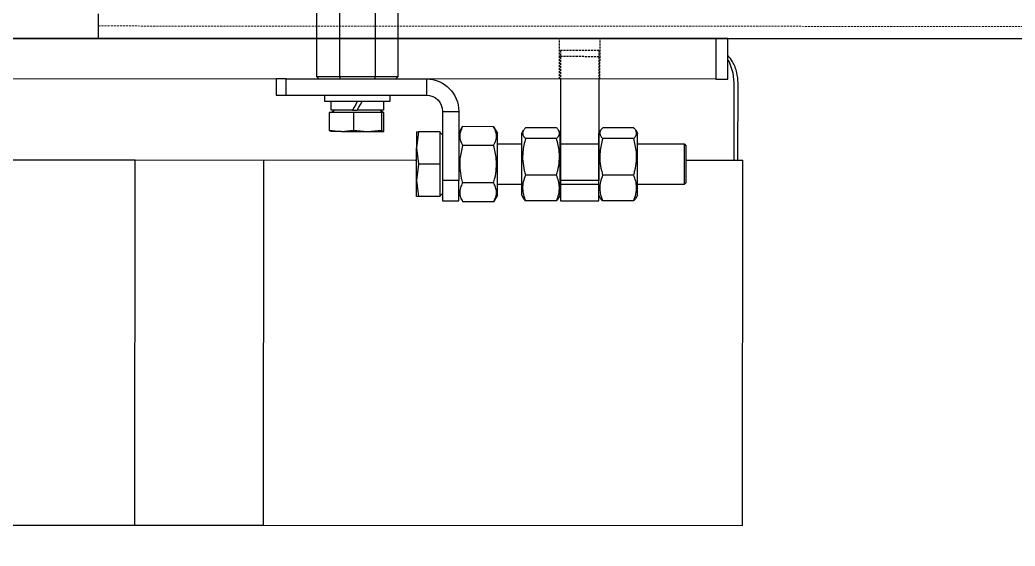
# Model space of a CAD drawing. Header units: millimetres. Extents: x 845401 to 948039, y 511594 to 550263.
# Drawn here: x 908314.6 to 908559.7, y 535886.7 to 536016.4 of the extents above; entities that cross this region are included whole.
import ezdxf

# ---------------------------------------------------------------- set-up
doc = ezdxf.new("R2010")
doc.units = ezdxf.units.MM
doc.linetypes.add('DASHED', pattern=[0.75, 0.5, -0.25])
for name, color, linetype in [('00', 7, 'Continuous'), ('1轮廓实线层', 7, 'Continuous'), ('4虚线层', 6, 'DASHED')]:
    doc.layers.add(name, color=color, linetype=linetype)
doc.layers.add('A-剖-0.10mm.......SECT-L01', color=255, linetype='Continuous', lineweight=18)
doc.layers.add('物流设备', color=7, linetype='Continuous', lineweight=5)

# ---------------------------------------------------------------- blocks, each defined once
blk = doc.blocks.new('JTB1')
at = {"color": 7, "linetype": 'Continuous', "lineweight": 25}
for p, q in [((2960.08, 887.08), (2970.08, 887.08)), ((2960.08, 884.08), (2960.08, 887.08)), ((2970.08, 887.08), (2970.08, 884.08)), ((2970.08, 884.08), (2960.08, 884.08)), ((2960.08, 884.08), (2960.08, 701.08)), ((2970.08, 884.08), (2970.08, 701.08)), ((2930.08, 845.83), (2930.08, 855.33)), ((2930.08, 855.33), (2935.08, 855.33)), ((2935.08, 855.33), (2935.08, 845.83)), ((2960.08, 855.33), (2935.08, 855.33)), ((2935.08, 845.83), (2930.08, 845.83)), ((2960.08, 845.83), (2935.08, 845.83))]:
    blk.add_line(p, q, dxfattribs=at)
at = {"layer": '4虚线层'}
for p, q in [((2960.08, 855.58), (2970.08, 855.58)), ((2967.08, 855.33), (2960.08, 855.33)), ((2965.58, 855.33), (2965.58, 845.83)), ((2967.08, 855.33), (2967.08, 845.83)), ((2967.08, 845.83), (2960.08, 845.83)), ((2960.08, 845.58), (2970.08, 845.58))]:
    blk.add_line(p, q, dxfattribs=at)
blk = doc.blocks.new('*U100478')
at = {"color": 7, "linetype": 'Continuous', "lineweight": 25}
for p, q in [((-1960.69, 432.92), (-1960.69, 392.52)), ((-1940.69, 392.52), (-1940.69, 432.92)), ((-1955.05, 422.02), (-1955.05, 392.52)), ((-1946.33, 422.02), (-1946.33, 392.52)), ((-1886.94, 402.02), (-1886.94, 408.02)), ((-1886.94, 402.02), (-3021.69, 402.02)), ((-1960.69, 392.52), (-1960.19, 392.02)), ((-1960.69, 392.52), (-1955.05, 392.52)), ((-1955.05, 392.52), (-1946.33, 392.52)), ((-1946.33, 392.52), (-1940.69, 392.52)), ((-1941.19, 392.02), (-1940.69, 392.52)), ((-1967.69, 392.02), (-1967.69, 388.02)), ((-1933.19, 392.02), (-1967.69, 392.02)), ((-1954.93, 392.02), (-1960.19, 392.02)), ((-1946.45, 392.02), (-1954.93, 392.02)), ((-1941.19, 392.02), (-1946.45, 392.02)), ((-1933.19, 388.02), (-1933.19, 392.02)), ((-1933.19, 392.02), (-1930.69, 392.02)), ((-1930.69, 392.02), (-1930.69, 388.02)), ((-1933.19, 388.02), (-1967.69, 388.02)), ((-1958.69, 388.02), (-1958.69, 386.42)), ((-1942.69, 386.42), (-1942.69, 388.02)), ((-1930.69, 388.02), (-1933.19, 388.02)), ((-1958.69, 386.42), (-1958.38, 386.42)), ((-1958.38, 386.42), (-1942.69, 386.42)), ((-1957.13, 386.42), (-1957.13, 384.32)), ((-1944.25, 384.32), (-1944.25, 386.42)), ((-1971.69, 384.02), (-1975.69, 384.02)), ((-1975.69, 384.02), (-1975.69, 367.02)), ((-1971.69, 384.02), (-1971.69, 367.02)), ((-1957.24, 383.72), (-1956.68, 383.72)), ((-1957.13, 384.32), (-1950.69, 384.32)), ((-1956.43, 384.32), (-1957.03, 383.72)), ((-1956.68, 383.72), (-1956.68, 379.39)), ((-1956.68, 383.72), (-1949.77, 383.72)), ((-1949.48, 384.32), (-1950.69, 384.32)), ((-1949.77, 383.72), (-1949.77, 379.39)), ((-1949.77, 383.72), (-1943.78, 383.72)), ((-1949.48, 384.32), (-1944.25, 384.32)), ((-1944.36, 383.72), (-1944.96, 384.32)), ((-1943.78, 383.72), (-1943.78, 379.39)), ((-2018.76, 380.02), (-2011.12, 380.02)), ((-1999.76, 380.02), (-1992.12, 380.02)), ((-1984.26, 380.26), (-1985.19, 378.65)), ((-1984.26, 380.26), (-1976.62, 380.26)), ((-1975.69, 378.65), (-1976.62, 380.26)), ((-2019.27, 379.38), (-2019.69, 378.65)), ((-2019.69, 363.6), (-2019.69, 378.65)), ((-2010.19, 378.65), (-2010.62, 379.38)), ((-2010.19, 363.6), (-2010.19, 378.65)), ((-2000.27, 379.38), (-2000.69, 378.65)), ((-2000.69, 363.6), (-2000.69, 378.65)), ((-1991.19, 378.65), (-1991.62, 379.38)), ((-1991.19, 363.6), (-1991.19, 378.65)), ((-1985.19, 363.4), (-1985.19, 378.65)), ((-1971.09, 378.86), (-1971.69, 378.26)), ((-1971.09, 371.02), (-1971.09, 379.02)), ((-1971.09, 379.02), (-1965.74, 379.02)), ((-1965.74, 379.02), (-1965.29, 375.02)), ((-1965.29, 379.02), (-1965.29, 375.02)), ((-1957.14, 379.02), (-1957.24, 379.08)), ((-1953.22, 379.02), (-1957.14, 379.02)), ((-1953.22, 379.02), (-1956.68, 379.39)), ((-1949.77, 379.39), (-1953.22, 379.02)), ((-1946.77, 379.02), (-1953.22, 379.02)), ((-1946.77, 379.02), (-1949.77, 379.39)), ((-1943.78, 379.39), (-1946.77, 379.02)), ((-1946.77, 379.02), (-1944.19, 379.02)), ((-2031.19, 376.02), (-2031.69, 375.52)), ((-2031.69, 366.52), (-2031.69, 375.52)), ((-2019.69, 376.02), (-2031.19, 376.02)), ((-2031.19, 376.02), (-2031.19, 366.02)), ((-2018.76, 377.34), (-2011.12, 377.34)), ((-2000.69, 376.02), (-2010.19, 376.02)), ((-1999.76, 377.34), (-1992.12, 377.34)), ((-1985.19, 376.02), (-1991.19, 376.02)), ((-1984.26, 375.64), (-1976.62, 375.64)), ((-1965.29, 375.02), (-1965.74, 371.02)), ((-1965.29, 367.02), (-1965.29, 375.02)), ((-1971.09, 371.02), (-1965.74, 371.02)), ((-1971.09, 363.02), (-1971.09, 371.02)), ((-1965.74, 371.02), (-1965.29, 367.02)), ((-2018.76, 368.34), (-2011.12, 368.34)), ((-1999.76, 368.34), (-1992.12, 368.34)), ((-2031.69, 366.52), (-2031.19, 366.02)), ((-2031.19, 366.02), (-2019.69, 366.02)), ((-2010.19, 366.02), (-2000.69, 366.02)), ((-1991.19, 366.02), (-1985.19, 366.02)), ((-1984.26, 366.4), (-1976.62, 366.4)), ((-1975.69, 367.02), (-1971.69, 367.02)), ((-1975.69, 362.02), (-1975.69, 367.02)), ((-1971.69, 367.02), (-1971.69, 362.02)), ((-1965.29, 367.02), (-1965.74, 363.02)), ((-1965.29, 363.02), (-1965.29, 367.02)), ((-2019.69, 363.4), (-2019.69, 363.6)), ((-2019.69, 363.4), (-2019.27, 362.66)), ((-2010.62, 362.66), (-2010.19, 363.4)), ((-2010.19, 363.4), (-2010.19, 363.6)), ((-2000.69, 363.4), (-2000.69, 363.6)), ((-2000.69, 363.4), (-2000.27, 362.66)), ((-1991.62, 362.66), (-1991.19, 363.4)), ((-1991.19, 363.4), (-1991.19, 363.6)), ((-1985.19, 363.4), (-1984.26, 361.78)), ((-1971.69, 363.79), (-1971.09, 363.19)), ((-1971.09, 363.02), (-1965.74, 363.02)), ((-2018.76, 362.02), (-2011.12, 362.02)), ((-2011.12, 362.02), (-2010.63, 362.66)), ((-1999.76, 362.02), (-1992.12, 362.02)), ((-1992.12, 362.02), (-1991.63, 362.66)), ((-1984.26, 361.78), (-1976.62, 361.78)), ((-1971.69, 362.02), (-1975.69, 362.02))]:
    blk.add_line(p, q, dxfattribs=at)
blk.add_line((-1957.24, 379.08), (-1957.24, 383.72))
at = {"color": 7, "linetype": 'Continuous', "lineweight": 25, "flags": 128}
for points in [[(-1950.69, 384.32), (-1951.1, 385.02), (-1951.5, 385.72), (-1951.9, 386.42)], [(-1950.69, 386.42), (-1950.29, 385.72), (-1949.88, 385.02), (-1949.48, 384.32)]]:
    blk.add_lwpolyline(points, dxfattribs=at)
at = {"color": 7, "linetype": 'Continuous', "lineweight": 25}
for radius in [8, 4]:
    blk.add_arc((-1967.69, 384.02), radius, 90, 180, dxfattribs=at)
for points in [[(-1955.05, 392.52), (-1955.01, 392.35), (-1954.97, 392.19), (-1954.93, 392.02)], [(-1946.33, 392.52), (-1946.37, 392.35), (-1946.41, 392.19), (-1946.45, 392.02)]]:
    blk.add_open_spline(points, degree=3, dxfattribs=at)
for points, knots in [([(-2018.76, 377.34), (-2018.97, 377.57), (-2019.38, 378.04), (-2019.54, 378.74), (-2019.31, 379.4), (-2018.95, 379.81), (-2018.76, 380.02)], [0, 0, 0, 0, 0.264603, 0.534945, 0.765342, 1, 1, 1, 1]), ([(-2011.12, 380.02), (-2010.92, 379.78), (-2010.5, 379.31), (-2010.35, 378.62), (-2010.57, 377.95), (-2010.94, 377.54), (-2011.12, 377.34)], [0, 0, 0, 0, 0.264605, 0.534947, 0.765343, 1, 1, 1, 1]), ([(-1999.76, 377.34), (-1999.97, 377.57), (-2000.38, 378.04), (-2000.54, 378.74), (-2000.31, 379.4), (-1999.95, 379.81), (-1999.76, 380.02)], [0, 0, 0, 0, 0.264603, 0.534945, 0.765342, 1, 1, 1, 1]), ([(-1992.12, 380.02), (-1991.92, 379.78), (-1991.5, 379.31), (-1991.35, 378.62), (-1991.57, 377.95), (-1991.94, 377.54), (-1992.12, 377.34)], [0, 0, 0, 0, 0.264605, 0.534947, 0.765343, 1, 1, 1, 1]), ([(-1984.26, 375.64), (-1984.47, 376.04), (-1984.88, 376.85), (-1985.04, 378.05), (-1984.81, 379.2), (-1984.45, 379.9), (-1984.26, 380.26)], [0, 0, 0, 0, 0.264603, 0.534946, 0.765344, 1, 1, 1, 1]), ([(-1976.62, 380.26), (-1976.42, 379.86), (-1976, 379.05), (-1975.85, 377.85), (-1976.07, 376.7), (-1976.44, 375.99), (-1976.62, 375.64)], [0, 0, 0, 0, 0.264604, 0.534947, 0.765345, 1, 1, 1, 1]), ([(-1965.29, 379.02), (-1965.37, 379.02), (-1965.46, 379.02), (-1965.73, 379.02), (-1965.74, 379.02)], [0, 0, 0, 0, 0.973006, 1, 1, 1, 1]), ([(-1956.68, 379.39), (-1956.68, 379.38), (-1956.84, 379.16), (-1956.99, 379.09), (-1957.14, 379.02)], [0, 0, 0, 0, 0.026995, 1, 1, 1, 1]), ([(-1944.24, 379.02), (-1944.09, 379.09), (-1943.94, 379.16), (-1943.78, 379.38), (-1943.78, 379.39)], [0, 0, 0, 0, 0.973007, 1, 1, 1, 1]), ([(-2018.76, 368.34), (-2018.87, 368.73), (-2019.18, 369.85), (-2019.49, 371.76), (-2019.5, 374.42), (-2019.03, 376.26), (-2018.76, 377.34)], [0, 0, 0, 0, 0.131289, 0.380795, 0.636403, 1, 1, 1, 1]), ([(-2011.12, 377.34), (-2010.85, 376.26), (-2010.39, 374.44), (-2010.39, 371.78), (-2010.7, 369.86), (-2011.01, 368.73), (-2011.12, 368.34)], [0, 0, 0, 0, 0.363595, 0.61279, 0.868712, 1, 1, 1, 1]), ([(-1999.76, 368.34), (-1999.87, 368.73), (-2000.18, 369.85), (-2000.49, 371.76), (-2000.5, 374.42), (-2000.03, 376.26), (-1999.76, 377.34)], [0, 0, 0, 0, 0.131289, 0.380795, 0.636403, 1, 1, 1, 1]), ([(-1992.12, 377.34), (-1991.85, 376.26), (-1991.39, 374.44), (-1991.39, 371.78), (-1991.7, 369.86), (-1992.01, 368.73), (-1992.12, 368.34)], [0, 0, 0, 0, 0.363595, 0.61279, 0.868712, 1, 1, 1, 1]), ([(-1984.26, 366.4), (-1984.37, 366.8), (-1984.68, 367.94), (-1984.99, 369.91), (-1985, 372.65), (-1984.53, 374.53), (-1984.26, 375.64)], [0, 0, 0, 0, 0.131292, 0.380799, 0.636403, 1, 1, 1, 1]), ([(-1976.62, 375.64), (-1976.35, 374.53), (-1975.89, 372.67), (-1975.89, 369.93), (-1976.2, 367.96), (-1976.51, 366.8), (-1976.62, 366.4)], [0, 0, 0, 0, 0.363595, 0.612789, 0.868708, 1, 1, 1, 1]), ([(-2018.76, 362.02), (-2018.97, 362.57), (-2019.38, 363.68), (-2019.54, 365.32), (-2019.31, 366.89), (-2018.95, 367.86), (-2018.76, 368.34)], [0, 0, 0, 0, 0.264606, 0.534947, 0.765343, 1, 1, 1, 1]), ([(-2011.12, 368.34), (-2010.92, 367.79), (-2010.5, 366.69), (-2010.35, 365.04), (-2010.57, 363.47), (-2010.94, 362.51), (-2011.12, 362.02)], [0, 0, 0, 0, 0.264606, 0.534947, 0.765339, 1, 1, 1, 1]), ([(-1999.76, 362.02), (-1999.97, 362.57), (-2000.38, 363.68), (-2000.54, 365.32), (-2000.31, 366.89), (-1999.95, 367.86), (-1999.76, 368.34)], [0, 0, 0, 0, 0.264606, 0.534947, 0.765343, 1, 1, 1, 1]), ([(-1992.12, 368.34), (-1991.92, 367.79), (-1991.5, 366.69), (-1991.35, 365.04), (-1991.57, 363.47), (-1991.94, 362.51), (-1992.12, 362.02)], [0, 0, 0, 0, 0.264606, 0.534947, 0.765339, 1, 1, 1, 1]), ([(-1984.26, 361.78), (-1984.47, 362.18), (-1984.88, 362.99), (-1985.04, 364.19), (-1984.81, 365.34), (-1984.45, 366.05), (-1984.26, 366.4)], [0, 0, 0, 0, 0.264604, 0.534947, 0.765345, 1, 1, 1, 1]), ([(-1976.62, 366.4), (-1976.42, 366), (-1976, 365.19), (-1975.85, 363.99), (-1976.07, 362.84), (-1976.44, 362.14), (-1976.62, 361.78)], [0, 0, 0, 0, 0.264603, 0.534946, 0.765344, 1, 1, 1, 1]), ([(-1965.74, 363.02), (-1965.73, 363.02), (-1965.46, 363.02), (-1965.37, 363.02), (-1965.29, 363.02)], [0, 0, 0, 0, 0.026994, 1, 1, 1, 1]), ([(-2019.26, 362.66), (-2019.26, 362.66), (-2019.19, 362.44), (-2018.97, 362.23), (-2018.76, 362.02)], [0, 0, 0, 0, 0.024413, 1, 1, 1, 1]), ([(-2000.26, 362.66), (-2000.26, 362.66), (-2000.19, 362.44), (-1999.97, 362.23), (-1999.76, 362.02)], [0, 0, 0, 0, 0.024413, 1, 1, 1, 1])]:
    blk.add_open_spline(points, degree=3, knots=knots, dxfattribs=at)
at = {"layer": '1轮廓实线层'}
for p, q in [((-2044.44, 372.02), (-2044.44, 391.02)), ((-2043.44, 391.02), (-2043.44, 372.02)), ((-2045.64, 282.02), (-2045.64, 372.02)), ((-2031.69, 372.02), (-2045.64, 372.02)), ((-1895.96, 372.02), (-1965.04, 372.02)), ((-1927.64, 282.02), (-1927.64, 372.02)), ((-1895.96, 282.02), (-1895.96, 372.02)), ((-1810.96, 372.02), (-1895.96, 372.02)), ((-1927.64, 282.02), (-2045.64, 282.02)), ((-1895.96, 282.02), (-1927.64, 282.02)), ((-1810.96, 282.02), (-1895.96, 282.02))]:
    blk.add_line(p, q, dxfattribs=at)
at = {"layer": '1轮廓实线层', "flags": 128}
blk.add_lwpolyline([(-2041.94, 396.69), (-2042.23, 396.27), (-2043.17, 393.59), (-2043.44, 391.02), (-2043.44, 391.02), (-2043.44, 391.02)], dxfattribs=at)
at = {"layer": '1轮廓实线层'}
blk.add_open_spline([(-2044.44, 391.02), (-2044.44, 391.02), (-2044.44, 391.89), (-2044.2, 393.76), (-2043.33, 396.17), (-2042.35, 397.32), (-2041.94, 397.81)], degree=3, knots=[0, 0, 0, 0, 0.000008, 0.332156, 0.718246, 1, 1, 1, 1], dxfattribs=at)
at = {"layer": '4虚线层', "linetype": 'DASHED', "lineweight": 18}
blk.add_line((-1886.94, 405.02), (-3021.69, 405.02), dxfattribs=at)
at = {"rotation": 89.99999999999999}
blk.add_blockref('JTB1', (-1154.87, -2568.06), dxfattribs=at)
blk = doc.blocks.new('*U100569')
at = {"color": 1}
blk.add_lwpolyline([(0, -630), (7920.6, -630), (7920.6, 630), (0, 630)], close=True, dxfattribs=at)
at = {"color": 2}
blk.add_lwpolyline([(0, -630), (7920.6, -630), (7920.6, -830), (0, -830)], close=True, dxfattribs=at)
for tag, p in [('设备编号', (485.24, 55.29)), ('设备高度', (489.75, -155.56))]:
    blk.add_attdef(tag, p, '', height=100)
at = {"flags": 1}
blk.add_attdef('设备类型', (14421.9, -37.08), '', height=100, dxfattribs=at)
blk = doc.blocks.new('C线')
at = {"xscale": -1, "rotation": 359.9712527628268}
blk.add_blockref('*U100478', (988316.62, 474448.59, 12.69), dxfattribs=at)
at = {"layer": '物流设备', "color": 0}
blk.add_blockref('*U100569', (986088.08, 475479.52, 25.38), dxfattribs=at)
blk = doc.blocks.new('BC线平台')
at = {"layer": 'A-剖-0.10mm.......SECT-L01'}
h = blk.add_hatch(dxfattribs=at)
h.set_pattern_fill('CROSS', color=2, scale=50)
h.set_pattern_definition([(0, (691447.87, 341554.85), (317.5, 317.5), [158.75, -476.25]), (90, (691527.24, 341475.47), (-317.5, 317.5), [158.75, -476.25])])
h.paths.add_polyline_path([(786169.72, 367097.04), (791174.13, 367097.04), (791174.13, 370095.42), (786169.72, 370095.42)])

msp = doc.modelspace()

# ---------------------------------------------------------------- block references
at = {"layer": '00'}
for name, p in [('BC线平台', (120688.34, 168041.31, -0.98)), ('C线', (-81869.83, 61162.22))]:
    msp.add_blockref(name, p, dxfattribs=at)

doc.saveas('drawing.dxf')
